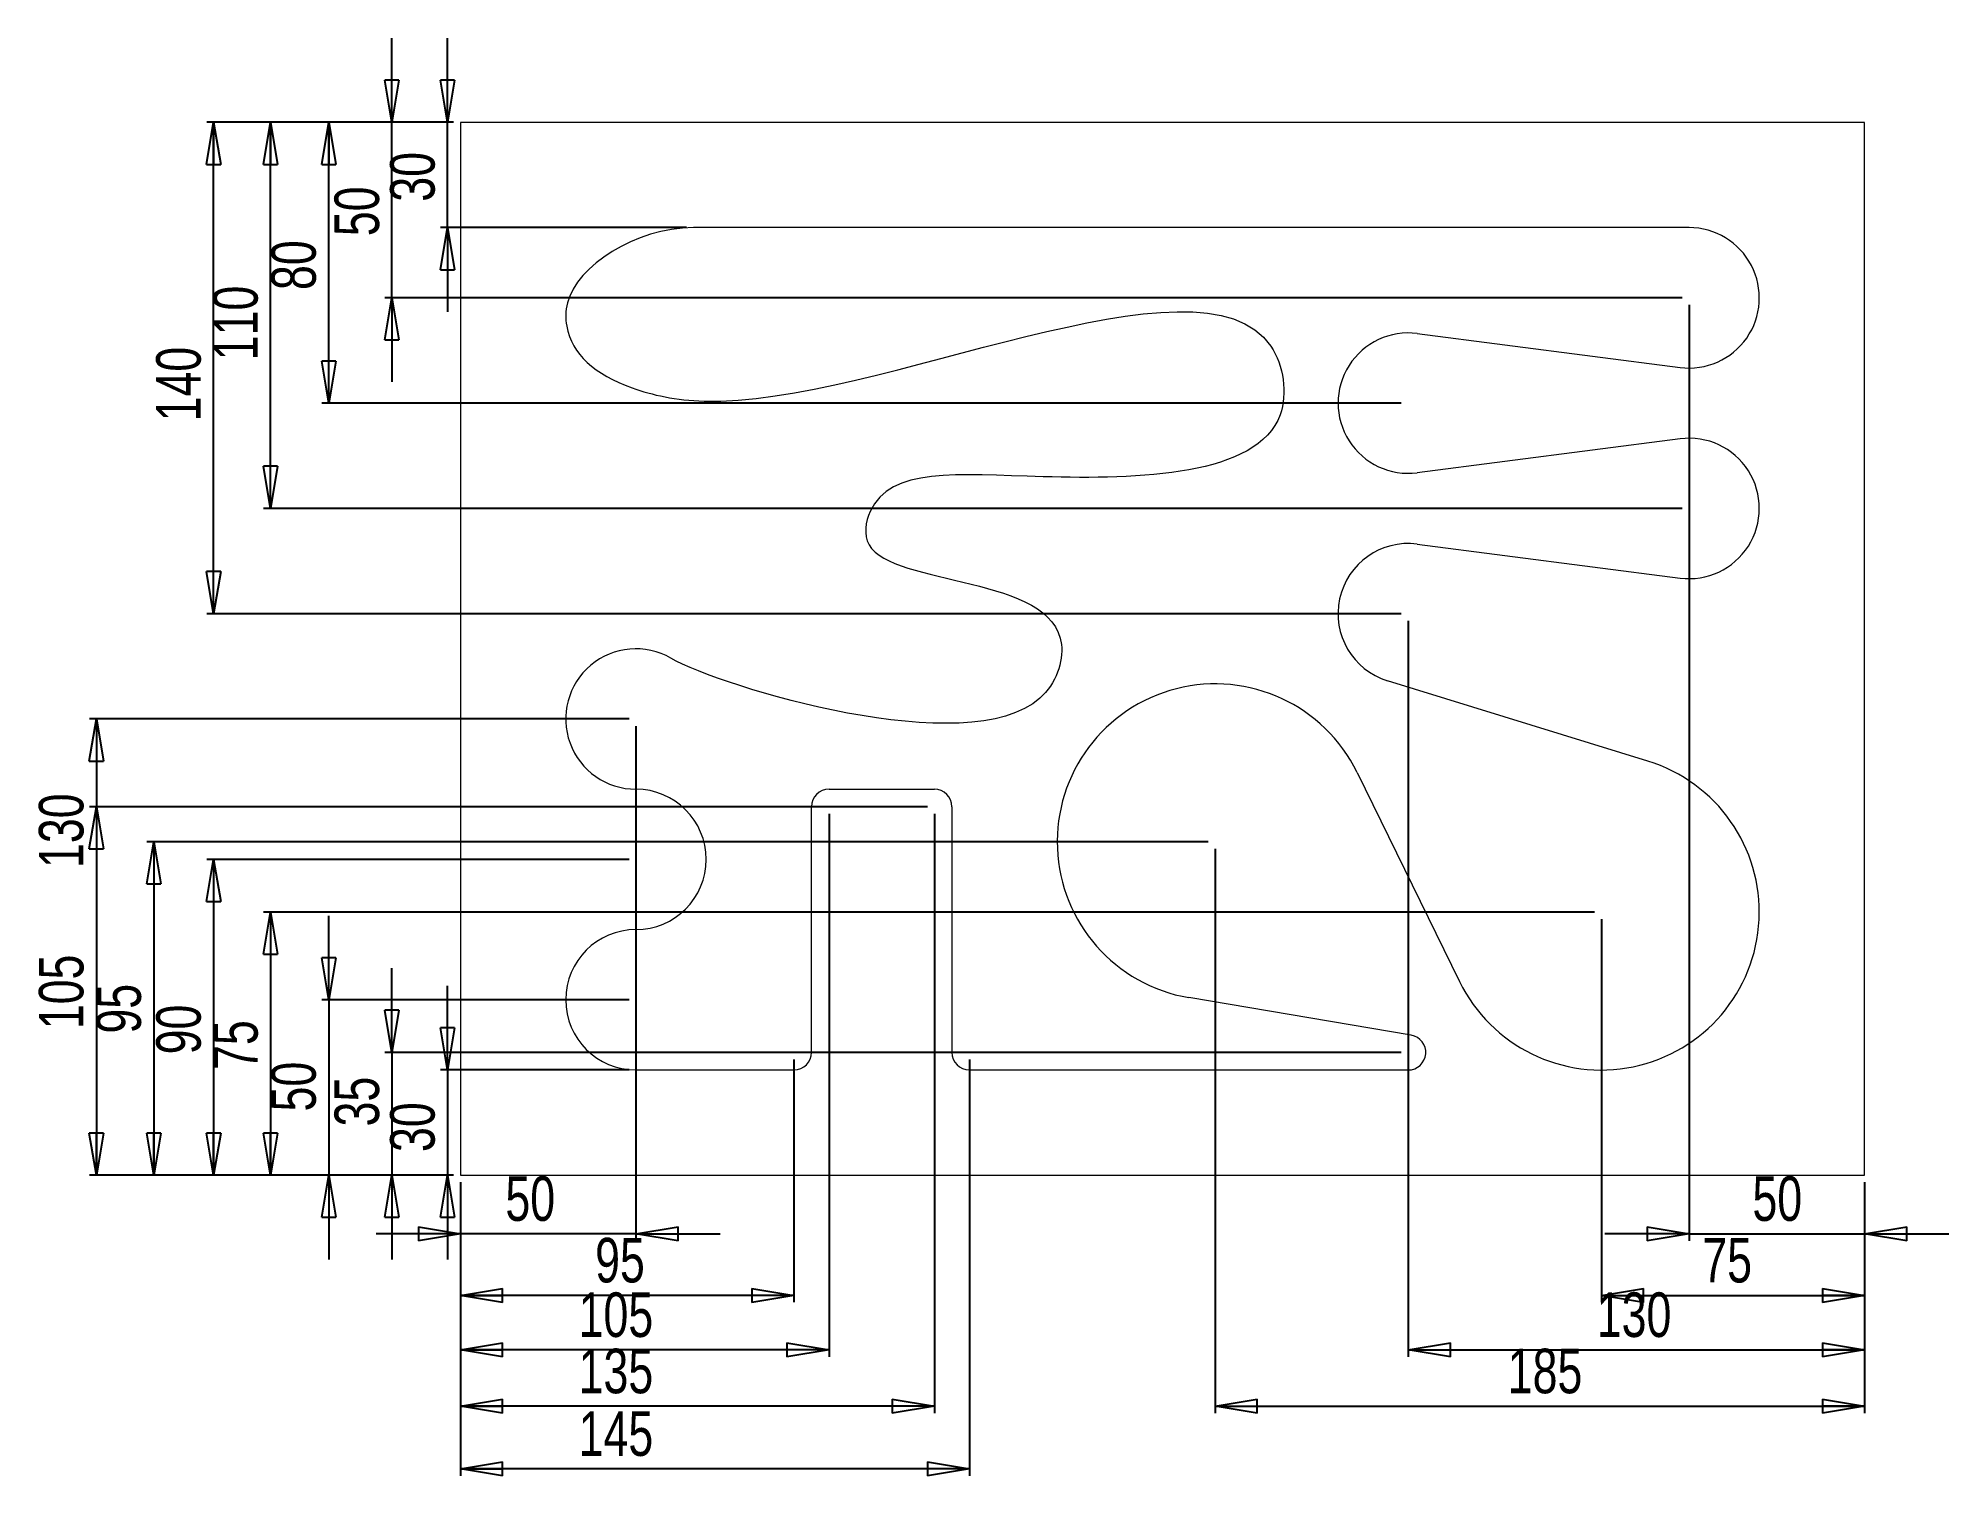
# Model space of a CAD drawing. Header units: millimetres. Extents: x 6 to 278, y 12 to 216.
import ezdxf

# ---------------------------------------------------------------- set-up
doc = ezdxf.new("R2010")
doc.units = ezdxf.units.MM
doc.layers.add('FORMAT', color=7, linetype='Continuous')
doc.styles.add('SLDTEXTSTYLE0', font='TXT', dxfattribs={"width": 0.75})
doc.dimstyles.new('SLDDIMSTYLE0', dxfattribs={"dimtxt": 6.35, "dimasz": 5.9944, "dimexe": 0, "dimexo": 0.0625, "dimgap": 1.5875, "dimtad": 1, "dimdec": 6, "dimlfac": 2, "dimrnd": 1e-09, "dimzin": 12, "dimdsep": 46, "dimtxsty": 'SLDTEXTSTYLE0', "dimblk1": 'CLOSED', "dimblk2": 'CLOSED', "dimsah": 1, "dimcen": 0.09, "dimadec": 0, "dimazin": 3, "dimtfac": 1, "dimtmove": 0, "dimatfit": 0, "dimldrblk": 'CLOSED', "dimfxl": 1, "dimfrac": 2, "dimtolj": 1, "dimtzin": 12, "dimarcsym": 0})
doc.dimstyles.new('SLDDIMSTYLE1', dxfattribs={"dimtxt": 6.35, "dimasz": 5.9944, "dimexe": 0, "dimexo": 0.0625, "dimgap": 1.5875, "dimtad": 1, "dimdec": 6, "dimlfac": 2, "dimrnd": 1e-09, "dimzin": 12, "dimdsep": 46, "dimtxsty": 'SLDTEXTSTYLE0', "dimblk1": 'CLOSED', "dimblk2": 'CLOSED', "dimsah": 1, "dimcen": 0.09, "dimadec": 0, "dimazin": 3, "dimtfac": 1, "dimtofl": 0, "dimtmove": 0, "dimatfit": 3, "dimldrblk": 'CLOSED', "dimfxl": 1, "dimfrac": 2, "dimtolj": 1, "dimtzin": 12, "dimarcsym": 0})

# ---------------------------------------------------------------- blocks, each defined once
blk = doc.blocks.new('_CLOSED')
at = {"color": 0, "linetype": 'ByBlock', "lineweight": -2}
for p, q in [((-1, 0.166667), (0, 0)), ((-1, 0.166667), (-1, -0.166667)), ((0, 0), (-1, -0.166667)), ((0, 0), (-1, 0))]:
    blk.add_line(p, q, dxfattribs=at)
blk = doc.blocks.new('_D')
at = {"layer": 'FORMAT'}
for p, q in [((63.82, 69.34), (63.82, 81.32)), ((89.66, 69.34), (62.83, 69.34)), ((63.82, 69.34), (63.82, 54.34)), ((64.66, 54.34), (62.83, 54.34)), ((63.82, 54.34), (63.82, 42.35))]:
    blk.add_line(p, q, dxfattribs=at)
at = {"layer": 'FORMAT', "xscale": 5.9944, "yscale": 5.9944}
for p, rotation in [((63.82, 69.34, 0.05), 270), ((63.82, 54.34, 0.05), 90)]:
    blk.add_blockref('_CLOSED', p, dxfattribs=dict(at, rotation=rotation))
at = {"layer": 'FORMAT', "insert": (55.63, 57.65), "char_height": 6.35, "attachment_point": 1, "rotation": 90, "style": 'SLDTEXTSTYLE0'}
blk.add_mtext('30', dxfattribs=at)
blk = doc.blocks.new('_D_1')
at = {"layer": 'FORMAT'}
for p, q in [((46.89, 79.34), (46.89, 91.32)), ((89.66, 79.34), (45.89, 79.34)), ((46.89, 79.34), (46.89, 54.34)), ((64.66, 54.34), (45.89, 54.34)), ((46.89, 54.34), (46.89, 42.35))]:
    blk.add_line(p, q, dxfattribs=at)
at = {"layer": 'FORMAT', "xscale": 5.9944, "yscale": 5.9944}
for p, rotation in [((46.89, 79.34, 0.05), 270), ((46.89, 54.34, 0.05), 90)]:
    blk.add_blockref('_CLOSED', p, dxfattribs=dict(at, rotation=rotation))
at = {"layer": 'FORMAT', "insert": (38.7, 63.43), "char_height": 6.35, "attachment_point": 1, "rotation": 90, "style": 'SLDTEXTSTYLE0'}
blk.add_mtext('50', dxfattribs=at)
blk = doc.blocks.new('_D_2')
at = {"layer": 'FORMAT'}
for p, q in [((89.66, 99.34), (29.51, 99.34)), ((30.5, 99.34), (30.5, 54.34)), ((64.66, 54.34), (29.51, 54.34))]:
    blk.add_line(p, q, dxfattribs=at)
at = {"layer": 'FORMAT', "xscale": 5.9944, "yscale": 5.9944}
for p, rotation in [((30.5, 99.34, 0.05), 90), ((30.5, 54.34, 0.05), 270)]:
    blk.add_blockref('_CLOSED', p, dxfattribs=dict(at, rotation=rotation))
at = {"layer": 'FORMAT', "insert": (22.31, 71.56), "char_height": 6.35, "attachment_point": 1, "rotation": 90, "style": 'SLDTEXTSTYLE0'}
blk.add_mtext('90', dxfattribs=at)
blk = doc.blocks.new('_D_3')
at = {"layer": 'FORMAT'}
for p, q in [((227.16, 91.84), (37.61, 91.84)), ((38.61, 91.84), (38.61, 54.34)), ((64.66, 54.34), (37.61, 54.34))]:
    blk.add_line(p, q, dxfattribs=at)
at = {"layer": 'FORMAT', "xscale": 5.9944, "yscale": 5.9944}
for p, rotation in [((38.61, 91.84, 0.05), 90), ((38.61, 54.34, 0.05), 270)]:
    blk.add_blockref('_CLOSED', p, dxfattribs=dict(at, rotation=rotation))
at = {"layer": 'FORMAT', "insert": (30.42, 69.34), "char_height": 6.35, "attachment_point": 1, "rotation": 90, "style": 'SLDTEXTSTYLE0'}
blk.add_mtext('75', dxfattribs=at)
blk = doc.blocks.new('_D_4')
at = {"layer": 'FORMAT'}
for p, q in [((172.16, 101.84), (20.99, 101.84)), ((21.98, 101.84), (21.98, 54.34)), ((64.66, 54.34), (20.99, 54.34))]:
    blk.add_line(p, q, dxfattribs=at)
at = {"layer": 'FORMAT', "xscale": 5.9944, "yscale": 5.9944}
for p, rotation in [((21.98, 101.84, 0.05), 90), ((21.98, 54.34, 0.05), 270)]:
    blk.add_blockref('_CLOSED', p, dxfattribs=dict(at, rotation=rotation))
at = {"layer": 'FORMAT', "insert": (13.79, 74.52), "char_height": 6.35, "attachment_point": 1, "rotation": 90, "style": 'SLDTEXTSTYLE0'}
blk.add_mtext('95', dxfattribs=at)
blk = doc.blocks.new('_D_5')
at = {"layer": 'FORMAT'}
for p, q in [((132.16, 106.84), (12.8, 106.84)), ((13.79, 106.84), (13.79, 54.34)), ((64.66, 54.34), (12.8, 54.34))]:
    blk.add_line(p, q, dxfattribs=at)
at = {"layer": 'FORMAT', "xscale": 5.9944, "yscale": 5.9944}
for p, rotation in [((13.79, 106.84, 0.05), 90), ((13.79, 54.34, 0.05), 270)]:
    blk.add_blockref('_CLOSED', p, dxfattribs=dict(at, rotation=rotation))
at = {"layer": 'FORMAT', "insert": (5.6, 75.15), "char_height": 6.35, "attachment_point": 1, "rotation": 90, "style": 'SLDTEXTSTYLE0'}
blk.add_mtext('105', dxfattribs=at)
blk = doc.blocks.new('_D_6')
at = {"layer": 'FORMAT'}
for p, q in [((89.66, 119.34), (12.8, 119.34)), ((13.79, 119.34), (13.79, 54.34)), ((64.66, 54.34), (12.8, 54.34))]:
    blk.add_line(p, q, dxfattribs=at)
at = {"layer": 'FORMAT', "xscale": 5.9944, "yscale": 5.9944}
for p, rotation in [((13.79, 119.34, 0.05), 90), ((13.79, 54.34, 0.05), 270)]:
    blk.add_blockref('_CLOSED', p, dxfattribs=dict(at, rotation=rotation))
at = {"layer": 'FORMAT', "insert": (5.6, 98.11), "char_height": 6.35, "attachment_point": 1, "rotation": 90, "style": 'SLDTEXTSTYLE0'}
blk.add_mtext('130', dxfattribs=at)
blk = doc.blocks.new('_D_7')
at = {"layer": 'FORMAT'}
for p, q in [((64.66, 204.34), (29.51, 204.34)), ((30.5, 134.34), (30.5, 204.34)), ((199.66, 134.34), (29.51, 134.34))]:
    blk.add_line(p, q, dxfattribs=at)
at = {"layer": 'FORMAT', "xscale": 5.9944, "yscale": 5.9944}
for p, rotation in [((30.5, 204.34, 0.05), 90), ((30.5, 134.34, 0.05), 270)]:
    blk.add_blockref('_CLOSED', p, dxfattribs=dict(at, rotation=rotation))
at = {"layer": 'FORMAT', "insert": (22.31, 161.74), "char_height": 6.35, "attachment_point": 1, "rotation": 90, "style": 'SLDTEXTSTYLE0'}
blk.add_mtext('140', dxfattribs=at)
blk = doc.blocks.new('_D_8')
at = {"layer": 'FORMAT'}
for p, q in [((55.89, 71.84), (55.89, 83.82)), ((199.66, 71.84), (54.9, 71.84)), ((55.89, 71.84), (55.89, 54.34)), ((64.66, 54.34), (54.9, 54.34)), ((55.89, 54.34), (55.89, 42.35))]:
    blk.add_line(p, q, dxfattribs=at)
at = {"layer": 'FORMAT', "xscale": 5.9944, "yscale": 5.9944}
for p, rotation in [((55.89, 71.84, 0.05), 270), ((55.89, 54.34, 0.05), 90)]:
    blk.add_blockref('_CLOSED', p, dxfattribs=dict(at, rotation=rotation))
at = {"layer": 'FORMAT', "insert": (47.71, 61.29), "char_height": 6.35, "attachment_point": 1, "rotation": 90, "style": 'SLDTEXTSTYLE0'}
blk.add_mtext('35', dxfattribs=at)
blk = doc.blocks.new('_D_9')
at = {"layer": 'FORMAT'}
for p, q in [((63.82, 204.34), (63.82, 216.32)), ((64.66, 204.34), (62.83, 204.34)), ((63.82, 189.34), (63.82, 204.34)), ((97.83, 189.34), (62.83, 189.34)), ((63.82, 189.34), (63.82, 177.35))]:
    blk.add_line(p, q, dxfattribs=at)
at = {"layer": 'FORMAT', "xscale": 5.9944, "yscale": 5.9944}
for p, rotation in [((63.82, 204.34, 0.05), 270), ((63.82, 189.34, 0.05), 90)]:
    blk.add_blockref('_CLOSED', p, dxfattribs=dict(at, rotation=rotation))
at = {"layer": 'FORMAT', "insert": (55.63, 193.03), "char_height": 6.35, "attachment_point": 1, "rotation": 90, "style": 'SLDTEXTSTYLE0'}
blk.add_mtext('30', dxfattribs=at)
blk = doc.blocks.new('_D_10')
at = {"layer": 'FORMAT'}
for p, q in [((55.89, 204.34), (55.89, 216.32)), ((64.66, 204.34), (54.9, 204.34)), ((55.89, 179.34), (55.89, 204.34)), ((239.66, 179.34), (54.9, 179.34)), ((55.89, 179.34), (55.89, 167.35))]:
    blk.add_line(p, q, dxfattribs=at)
at = {"layer": 'FORMAT', "xscale": 5.9944, "yscale": 5.9944}
for p, rotation in [((55.89, 204.34, 0.05), 270), ((55.89, 179.34, 0.05), 90)]:
    blk.add_blockref('_CLOSED', p, dxfattribs=dict(at, rotation=rotation))
at = {"layer": 'FORMAT', "insert": (47.71, 188.12), "char_height": 6.35, "attachment_point": 1, "rotation": 90, "style": 'SLDTEXTSTYLE0'}
blk.add_mtext('50', dxfattribs=at)
blk = doc.blocks.new('_D_11')
at = {"layer": 'FORMAT'}
for p, q in [((64.66, 204.34), (45.89, 204.34)), ((46.89, 164.34), (46.89, 204.34)), ((199.66, 164.34), (45.89, 164.34))]:
    blk.add_line(p, q, dxfattribs=at)
at = {"layer": 'FORMAT', "xscale": 5.9944, "yscale": 5.9944}
for p, rotation in [((46.89, 204.34, 0.05), 90), ((46.89, 164.34, 0.05), 270)]:
    blk.add_blockref('_CLOSED', p, dxfattribs=dict(at, rotation=rotation))
at = {"layer": 'FORMAT', "insert": (38.7, 180.45), "char_height": 6.35, "attachment_point": 1, "rotation": 90, "style": 'SLDTEXTSTYLE0'}
blk.add_mtext('80', dxfattribs=at)
blk = doc.blocks.new('_D_12')
at = {"layer": 'FORMAT'}
for p, q in [((64.66, 204.34), (37.61, 204.34)), ((38.61, 149.34), (38.61, 204.34)), ((239.66, 149.34), (37.61, 149.34))]:
    blk.add_line(p, q, dxfattribs=at)
at = {"layer": 'FORMAT', "xscale": 5.9944, "yscale": 5.9944}
for p, rotation in [((38.61, 204.34, 0.05), 90), ((38.61, 149.34, 0.05), 270)]:
    blk.add_blockref('_CLOSED', p, dxfattribs=dict(at, rotation=rotation))
at = {"layer": 'FORMAT', "insert": (30.42, 170.44), "char_height": 6.35, "attachment_point": 1, "rotation": 90, "style": 'SLDTEXTSTYLE0'}
blk.add_mtext('110', dxfattribs=at)
blk = doc.blocks.new('_D_13')
at = {"layer": 'FORMAT'}
for p, q in [((90.65, 118.34), (90.65, 45.02)), ((65.65, 53.34), (65.65, 45.02)), ((65.65, 46.01), (53.66, 46.01)), ((90.65, 46.01), (65.65, 46.01)), ((90.65, 46.01), (102.64, 46.01))]:
    blk.add_line(p, q, dxfattribs=at)
at = {"layer": 'FORMAT', "xscale": 5.9944, "yscale": 5.9944}
blk.add_blockref('_CLOSED', (65.65, 46.01, 0.05), dxfattribs=at)
at = {"layer": 'FORMAT', "xscale": 5.9944, "yscale": 5.9944, "rotation": 180}
blk.add_blockref('_CLOSED', (90.65, 46.01, 0.05), dxfattribs=at)
at = {"layer": 'FORMAT', "insert": (72.05, 54.19), "char_height": 6.35, "attachment_point": 1, "style": 'SLDTEXTSTYLE0'}
blk.add_mtext('50', dxfattribs=at)
blk = doc.blocks.new('_D_14')
at = {"layer": 'FORMAT'}
for p, q in [((113.15, 70.84), (113.15, 36.24)), ((65.65, 53.34), (65.65, 36.24)), ((113.15, 37.23), (65.65, 37.23))]:
    blk.add_line(p, q, dxfattribs=at)
at = {"layer": 'FORMAT', "xscale": 5.9944, "yscale": 5.9944, "rotation": 180}
blk.add_blockref('_CLOSED', (65.65, 37.23, 0.05), dxfattribs=at)
at = {"layer": 'FORMAT', "xscale": 5.9944, "yscale": 5.9944}
blk.add_blockref('_CLOSED', (113.15, 37.23, 0.05), dxfattribs=at)
at = {"layer": 'FORMAT', "insert": (84.83, 45.42), "char_height": 6.35, "attachment_point": 1, "style": 'SLDTEXTSTYLE0'}
blk.add_mtext('95', dxfattribs=at)
blk = doc.blocks.new('_D_15')
at = {"layer": 'FORMAT'}
for p, q in [((118.15, 105.84), (118.15, 28.47)), ((65.65, 53.34), (65.65, 28.47)), ((118.15, 29.46), (65.65, 29.46))]:
    blk.add_line(p, q, dxfattribs=at)
at = {"layer": 'FORMAT', "xscale": 5.9944, "yscale": 5.9944, "rotation": 180}
blk.add_blockref('_CLOSED', (65.65, 29.46, 0.05), dxfattribs=at)
at = {"layer": 'FORMAT', "xscale": 5.9944, "yscale": 5.9944}
blk.add_blockref('_CLOSED', (118.15, 29.46, 0.05), dxfattribs=at)
at = {"layer": 'FORMAT', "insert": (82.48, 37.65), "char_height": 6.35, "attachment_point": 1, "style": 'SLDTEXTSTYLE0'}
blk.add_mtext('105', dxfattribs=at)
blk = doc.blocks.new('_D_16')
at = {"layer": 'FORMAT'}
for p, q in [((133.15, 105.84), (133.15, 20.45)), ((65.65, 53.34), (65.65, 20.45)), ((133.15, 21.44), (65.65, 21.44))]:
    blk.add_line(p, q, dxfattribs=at)
at = {"layer": 'FORMAT', "xscale": 5.9944, "yscale": 5.9944, "rotation": 180}
blk.add_blockref('_CLOSED', (65.65, 21.44, 0.05), dxfattribs=at)
at = {"layer": 'FORMAT', "xscale": 5.9944, "yscale": 5.9944}
blk.add_blockref('_CLOSED', (133.15, 21.44, 0.05), dxfattribs=at)
at = {"layer": 'FORMAT', "insert": (82.48, 29.63), "char_height": 6.35, "attachment_point": 1, "style": 'SLDTEXTSTYLE0'}
blk.add_mtext('135', dxfattribs=at)
blk = doc.blocks.new('_D_17')
at = {"layer": 'FORMAT'}
for p, q in [((138.15, 70.84), (138.15, 11.53)), ((65.65, 53.34), (65.65, 11.53)), ((138.15, 12.52), (65.65, 12.52))]:
    blk.add_line(p, q, dxfattribs=at)
at = {"layer": 'FORMAT', "xscale": 5.9944, "yscale": 5.9944, "rotation": 180}
blk.add_blockref('_CLOSED', (65.65, 12.52, 0.05), dxfattribs=at)
at = {"layer": 'FORMAT', "xscale": 5.9944, "yscale": 5.9944}
blk.add_blockref('_CLOSED', (138.15, 12.52, 0.05), dxfattribs=at)
at = {"layer": 'FORMAT', "insert": (82.48, 20.71), "char_height": 6.35, "attachment_point": 1, "style": 'SLDTEXTSTYLE0'}
blk.add_mtext('145', dxfattribs=at)
blk = doc.blocks.new('_D_18')
at = {"layer": 'FORMAT'}
for p, q in [((240.65, 178.34), (240.65, 45.02)), ((265.65, 53.34), (265.65, 45.02)), ((240.65, 46.01), (228.66, 46.01)), ((240.65, 46.01), (265.65, 46.01)), ((265.65, 46.01), (277.64, 46.01))]:
    blk.add_line(p, q, dxfattribs=at)
at = {"layer": 'FORMAT', "xscale": 5.9944, "yscale": 5.9944}
blk.add_blockref('_CLOSED', (240.65, 46.01, 0.05), dxfattribs=at)
at = {"layer": 'FORMAT', "xscale": 5.9944, "yscale": 5.9944, "rotation": 180}
blk.add_blockref('_CLOSED', (265.65, 46.01, 0.05), dxfattribs=at)
at = {"layer": 'FORMAT', "insert": (249.67, 54.19), "char_height": 6.35, "attachment_point": 1, "style": 'SLDTEXTSTYLE0'}
blk.add_mtext('50', dxfattribs=at)
blk = doc.blocks.new('_D_19')
at = {"layer": 'FORMAT'}
for p, q in [((228.15, 90.84), (228.15, 36.24)), ((265.65, 53.34), (265.65, 36.24)), ((228.15, 37.23), (265.65, 37.23))]:
    blk.add_line(p, q, dxfattribs=at)
at = {"layer": 'FORMAT', "xscale": 5.9944, "yscale": 5.9944, "rotation": 180}
blk.add_blockref('_CLOSED', (228.15, 37.23, 0.05), dxfattribs=at)
at = {"layer": 'FORMAT', "xscale": 5.9944, "yscale": 5.9944}
blk.add_blockref('_CLOSED', (265.65, 37.23, 0.05), dxfattribs=at)
at = {"layer": 'FORMAT', "insert": (242.53, 45.42), "char_height": 6.35, "attachment_point": 1, "style": 'SLDTEXTSTYLE0'}
blk.add_mtext('75', dxfattribs=at)
blk = doc.blocks.new('_D_20')
at = {"layer": 'FORMAT'}
for p, q in [((200.65, 133.34), (200.65, 28.47)), ((265.65, 53.34), (265.65, 28.47)), ((200.65, 29.46), (265.65, 29.46))]:
    blk.add_line(p, q, dxfattribs=at)
at = {"layer": 'FORMAT', "xscale": 5.9944, "yscale": 5.9944, "rotation": 180}
blk.add_blockref('_CLOSED', (200.65, 29.46, 0.05), dxfattribs=at)
at = {"layer": 'FORMAT', "xscale": 5.9944, "yscale": 5.9944}
blk.add_blockref('_CLOSED', (265.65, 29.46, 0.05), dxfattribs=at)
at = {"layer": 'FORMAT', "insert": (227.5, 37.65), "char_height": 6.35, "attachment_point": 1, "style": 'SLDTEXTSTYLE0'}
blk.add_mtext('130', dxfattribs=at)
blk = doc.blocks.new('_D_21')
at = {"layer": 'FORMAT'}
for p, q in [((173.15, 100.84), (173.15, 20.45)), ((265.65, 53.34), (265.65, 20.45)), ((173.15, 21.44), (265.65, 21.44))]:
    blk.add_line(p, q, dxfattribs=at)
at = {"layer": 'FORMAT', "xscale": 5.9944, "yscale": 5.9944, "rotation": 180}
blk.add_blockref('_CLOSED', (173.15, 21.44, 0.05), dxfattribs=at)
at = {"layer": 'FORMAT', "xscale": 5.9944, "yscale": 5.9944}
blk.add_blockref('_CLOSED', (265.65, 21.44, 0.05), dxfattribs=at)
at = {"layer": 'FORMAT', "insert": (214.82, 29.63), "char_height": 6.35, "attachment_point": 1, "style": 'SLDTEXTSTYLE0'}
blk.add_mtext('185', dxfattribs=at)

msp = doc.modelspace()

# ---------------------------------------------------------------- linework, layer by layer
at = {"color": 7, "linetype": 'Continuous', "lineweight": 0}
for p, q in [((265.64947234, 204.33512453), (65.64947234, 204.33512453)), ((65.64947234, 204.33512453), (65.64947234, 54.33512453)), ((265.64947234, 54.33512453), (265.64947234, 204.33512453)), ((240.64947234, 189.33512453), (98.82039877, 189.33512453)), ((201.9303623, 174.25275131), (239.36858238, 169.41749775)), ((239.36858238, 159.25275131), (201.9303623, 154.41749775)), ((201.9303623, 144.25275131), (239.36858238, 139.41749775)), ((234.78483044, 113.33447389), (197.70042429, 124.77985815)), ((193.35744219, 111.7289587), (207.94150249, 81.94129036)), ((118.14947234, 109.33512453), (133.14947234, 109.33512453)), ((115.64947234, 71.83512453), (115.64947234, 106.83512453)), ((135.64947234, 106.83512453), (135.64947234, 71.83512453)), ((201.06591376, 74.30019583), (169.40149952, 79.64948278)), ((90.64947234, 69.33512453), (113.14947234, 69.33512453)), ((138.14947234, 69.33512453), (200.64947234, 69.33512453)), ((65.64947234, 54.33512453), (265.64947234, 54.33512453))]:
    msp.add_line(p, q, dxfattribs=at)
for centre, radius, start, end in [((240.64947234, 179.33512453), 10, 262.6408233834, 90), ((200.64947234, 164.33512453), 10, 82.6408233834, 277.3591766166), ((240.64947234, 149.33512453), 10, 262.6408233834, 97.3591766166), ((200.64947234, 134.33512453), 10, 82.6408233834, 252.8481708788), ((90.64947234, 119.33512453), 10, 60.0943055959, 270), ((173.14947234, 101.83512453), 22.5, 26.0863978153, 260.4111671405), ((228.14947234, 91.83512453), 22.5, 206.0863978153, 72.8481708788), ((90.64947234, 99.33512453), 10, 270, 90), ((118.14947234, 106.83512453), 2.5, 90, 180), ((133.14947234, 106.83512453), 2.5, 0, 90), ((90.64947234, 79.33512453), 10, 90, 270), ((200.64947234, 71.83512453), 2.5, 270, 80.4111671405), ((113.14947234, 71.83512453), 2.5, 270, 0), ((138.14947234, 71.83512453), 2.5, 180, 270)]:
    msp.add_arc(centre, radius, start, end, dxfattribs=at)
msp.add_open_spline([(98.82039877, 189.33512453), (90.52188101, 189.33512453), (80.48249822, 182.68617208), (80.6801185, 172.00785479), (86.46563959, 166.93194309), (117.23605858, 160.09005341), (179.75746779, 191.5357416), (185.15368732, 154.06558996), (146.35373767, 153.0564596), (124.71968958, 155.49699215), (121.71960834, 137.80535685), (155.69585343, 140.33080956), (146.06639576, 110.73834399), (102.80862202, 123.8777537), (95.63521129, 128.00359655)], degree=3, knots=[0, 0, 0, 0, 0.0856276068, 0.1040662282, 0.1754617711, 0.2131653005, 0.4433979927, 0.4858333504, 0.6087397911, 0.7219651308, 0.7481820637, 0.8572727804, 0.883818208, 1, 1, 1, 1], dxfattribs=at)

# ---------------------------------------------------------------- dimensions: what is measured, and where the dimension line sits
at = {"layer": 'FORMAT'}
for base, p1, p2, dimstyle, picture, middle in [((55.89301568, 204.33512453), (240.64947234, 179.33512453), (65.64947234, 204.33512453), 'SLDDIMSTYLE0', '_D_10', (55.89301568, 192.81201167)), ((63.81946864, 204.33512453), (98.82039877, 189.33512453), (65.64947234, 204.33512453), 'SLDDIMSTYLE0', '_D_9', (63.81946864, 197.7201459)), ((30.49857239, 204.33512453), (200.64947234, 134.33512453), (65.64947234, 204.33512453), 'SLDDIMSTYLE1', '_D_7', (30.49857239, 168.77330329)), ((38.60532672, 204.33512453), (240.64947234, 149.33512453), (65.64947234, 204.33512453), 'SLDDIMSTYLE1', '_D_12', (38.60532672, 177.47409219)), ((46.88514017, 204.33512453), (200.64947234, 164.33512453), (65.64947234, 204.33512453), 'SLDDIMSTYLE1', '_D_11', (46.88514017, 185.14305193)), ((13.78984441, 54.33512453), (90.64947234, 119.33512453), (65.64947234, 54.33512453), 'SLDDIMSTYLE1', '_D_6', (13.78984441, 105.14981974)), ((13.78984441, 54.33512453), (133.14947234, 106.83512453), (65.64947234, 54.33512453), 'SLDDIMSTYLE1', '_D_5', (13.78984441, 82.18622591)), ((21.9769439, 54.33512453), (173.14947234, 101.83512453), (65.64947234, 54.33512453), 'SLDDIMSTYLE1', '_D_4', (21.9769439, 79.2102327)), ((30.49857239, 54.33512453), (90.64947234, 99.33512453), (65.64947234, 54.33512453), 'SLDDIMSTYLE1', '_D_2', (30.49857239, 76.2558589)), ((38.60532672, 54.33512453), (228.14947234, 91.83512453), (65.64947234, 54.33512453), 'SLDDIMSTYLE1', '_D_3', (38.60532672, 74.02926884)), ((46.88514017, 54.33512453), (90.64947234, 79.33512453), (65.64947234, 54.33512453), 'SLDDIMSTYLE0', '_D_1', (46.88514017, 68.12052123)), ((55.89301568, 54.33512453), (200.64947234, 71.83512453), (65.64947234, 54.33512453), 'SLDDIMSTYLE0', '_D_8', (55.89301568, 65.98259896)), ((63.81946864, 54.33512453), (90.64947234, 69.33512453), (65.64947234, 54.33512453), 'SLDDIMSTYLE0', '_D', (63.81946864, 62.3392553))]:
    dim = msp.add_linear_dim(base=base, p1=p1, p2=p2, angle=90, dimstyle=dimstyle, dxfattribs=at)
    dim.commit()
    dim.dimension.update_dxf_attribs({"geometry": picture, "text_midpoint": middle, "dimtype": 160})
for base, p1, p2, dimstyle, picture, middle in [((265.64947234, 46.00683569), (240.64947234, 179.33512453), (265.64947234, 54.33512453), 'SLDDIMSTYLE0', '_D_18', (254.36113091, 46.00683569)), ((265.64947234, 29.46389306), (200.64947234, 134.33512453), (265.64947234, 54.33512453), 'SLDDIMSTYLE1', '_D_20', (234.54253093, 29.46389306)), ((65.64947234, 46.00683569), (90.64947234, 119.33512453), (65.64947234, 54.33512453), 'SLDDIMSTYLE0', '_D_13', (76.73709712, 46.00683569)), ((65.64947234, 29.46389306), (118.14947234, 106.83512453), (65.64947234, 54.33512453), 'SLDDIMSTYLE1', '_D_15', (89.52028006, 29.46389306)), ((65.64947234, 21.44307239), (133.14947234, 106.83512453), (65.64947234, 54.33512453), 'SLDDIMSTYLE1', '_D_16', (89.52028006, 21.44307239)), ((265.64947234, 21.44307239), (173.14947234, 101.83512453), (265.64947234, 54.33512453), 'SLDDIMSTYLE1', '_D_21', (221.85862694, 21.44307239)), ((265.64947234, 37.23406308), (228.14947234, 91.83512453), (265.64947234, 54.33512453), 'SLDDIMSTYLE1', '_D_19', (247.22643491, 37.23406308)), ((65.64947234, 37.23406308), (113.14947234, 71.83512453), (65.64947234, 54.33512453), 'SLDDIMSTYLE1', '_D_14', (89.52028006, 37.23406308)), ((65.64947234, 12.52323436), (138.14947234, 71.83512453), (65.64947234, 54.33512453), 'SLDDIMSTYLE1', '_D_17', (89.52028006, 12.52323436))]:
    dim = msp.add_linear_dim(base=base, p1=p1, p2=p2, dimstyle=dimstyle, dxfattribs=at)
    dim.commit()
    dim.dimension.update_dxf_attribs({"geometry": picture, "text_midpoint": middle, "dimtype": 160})

doc.saveas('drawing.dxf')
